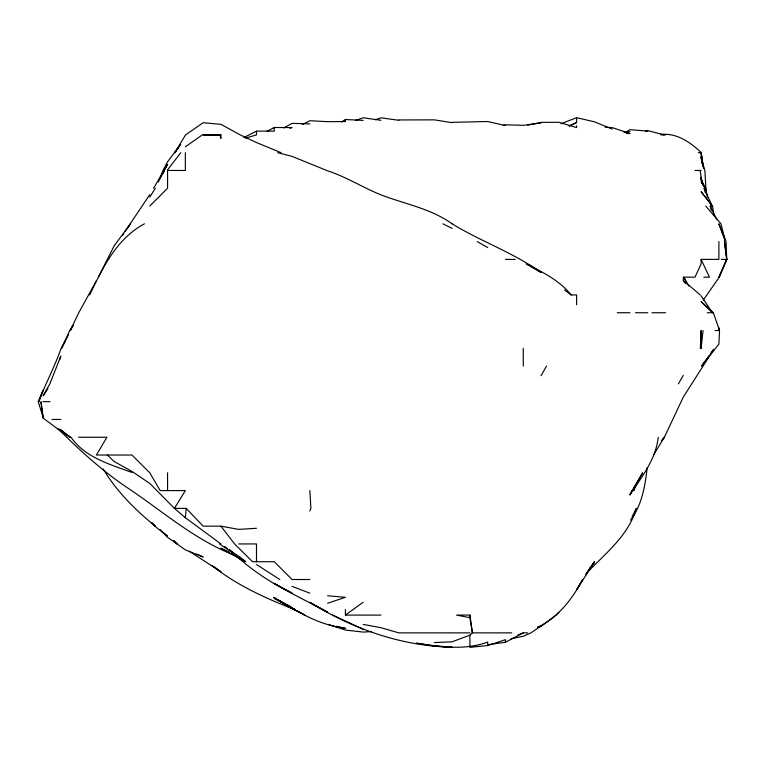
<?xml version="1.0" encoding="UTF-8"?>
<svg xmlns="http://www.w3.org/2000/svg" width="765" height="765" viewBox="0 0 765 765"><rect width="100%" height="100%" fill="white"/><g stroke="black" fill="none" stroke-linecap="round" stroke-linejoin="round"><path stroke-width="1.15" d="M700.386 348.314L701.103 330.528L701.103 348.314L700.386 348.314L701.103 348.238L703.073 330.528M220.913 543.944L185.35 517.714L186.22 508.381L174.41 508.381L149.777 483.423L131.991 471.422L114.205 461.534L107.349 455.022M647.2 467.568C645.096 485.966 642.045 504.919 630.561 520.104M658.244 437.236C655.806 459.22 642.026 476.844 629.968 494.458L642.629 472.808L629.968 495.022L631.89 490.594M634.778 487.257L633.803 490.594L637.369 482.218M59.852 359.407L60.856 356.06L49.84 383.887L43.069 395.878L47.908 388.496M43.069 417.241L38.25 401.663L38.757 401.663C45.403 383.867 54.516 367.143 60.856 348.993L68.544 334.716M38.757 401.663L43.069 390.16L38.25 401.663M158.451 181.974L163.012 170.461L167.564 161.778L178.532 147.224M309.844 511.058L310.915 508.381L309.844 490.594M725.048 240.497L718.89 223.82L726.071 241.606L726.731 259.392L719.243 277.179L703.198 300.215M726.731 259.392L718.957 277.179L726.75 259.392L724.455 241.606L726.731 259.392L721.28 259.392M89.715 294.955C102.625 267.731 116.634 238.718 144.442 223.82M162.878 173.607L163.873 171.513M98.379 277.179L114.205 245.766L130.461 223.82L127.21 228.764M632.091 516.844L636.327 508.381C628.381 535.969 605.172 553.477 586.382 573.406M65.398 340.989L61.611 348.314L69.711 330.528L72.933 325.46M159.923 178.838L167.564 164.389L153.574 188.247M96.428 280.698L78.642 312.962L70.303 330.528L73.277 325.46M541.046 375.72L546.526 366.1M678.373 383.887L683.317 375.386M653.578 455.022L664.374 437.236L683.317 397.054L713.755 349.299M122.448 235.677L123.672 233.698M124.905 231.728L149.777 194.587M149.777 197.121L155.352 188.247M180.129 144.929L174.908 152.684L185.541 134.898L203.136 122.754L220.913 124.322L240.239 134.898L256.485 142.558L281.061 152.684M180.052 144.929L174.764 152.684L177.585 149.051M587.941 571.092L594.395 561.73L576.609 589.882L582.576 579.516C572.459 598.976 557.695 617.843 537.709 627.357L541.046 625.98L530.986 632.865L523.26 636.231L511.03 638.804M585.531 574.773L594.395 562.428L589.375 568.72M708.964 355.801L701.534 366.1L718.89 344.097L719.54 330.528L713.334 312.742L701.103 301.544L712.454 312.742L713.334 312.742M710.322 353.927L713.018 350.188M167.564 169.878L180.769 152.684M661.457 440.984L664.374 437.236L661.419 440.984M558.823 612.268L556.126 615.089L541.046 626.296L537.709 627.529M149.777 206.034L167.564 188.247L167.564 170.461L185.35 170.461L185.35 152.684M434.338 642.571L452.115 641.787L469.901 635.18L472.407 632.865L511.795 632.865M345.407 609.581L345.407 615.089L363.193 602.208M185.35 146.775L202.314 134.898M625.388 132.575L629.968 129.667L647.754 131.121M341.458 121.989L345.407 119.522L363.193 120.392M283.691 127.965L292.058 123.375L309.844 123.863M488.797 644.599L505.474 642.208L523.26 632.865L527.735 632.865M267.176 131.188L274.272 127.487L292.058 127.583L289.83 128.271M274.272 127.487L274.272 131.15L256.485 131.121L243.949 137.537M302.519 124.475L309.844 120.727L327.63 121.673L345.407 121.549L345.407 119.522M569.294 126.034L576.609 122.524L576.609 117.676L594.395 121.798L612.182 129.075M569.294 125.823L576.609 122.524M518.029 634.96L523.26 632.865M561.051 123.748L576.609 117.676M355.419 120.497L363.193 117.781L380.98 120.296M375.424 119.751L380.98 117.829L398.766 120.277M327.63 603.231L345.407 597.302L327.63 595.763M469.901 647.324L487.688 645.564L505.474 639.674L505.474 642.208M245.374 138.197L256.485 134.898L256.485 131.121M537.709 627.223L541.046 626.296M434.338 646.004L416.552 643.164C440.009 646.922 464.814 650.556 487.688 642.074L487.688 645.564M503.246 125.317L505.474 124.81L523.26 125.307L541.046 122.983M645.526 131.111L647.754 130.614L664.116 134.898M527.707 125.164L541.046 122.371L558.823 122.285L576.609 127.573L576.609 125.804M624.039 132.288L629.968 131.666M660.884 134.458C676.69 132.804 690.087 142.051 701.103 152.445M256.485 528.28L238.699 529.39L220.913 526.157L203.136 526.157L186.22 508.381M371.494 631.603L363.193 632.081L345.407 630.044L328.74 624.498M452.115 122.333L487.688 121.52L505.474 125.565M203.136 134.898L220.913 134.898L220.913 138.455L219.995 134.898L203.136 134.669L220.913 134.898M660.884 134.898L665.54 134.898M698.302 152.684L701.103 152.684L703.618 168.243M695.012 170.461L701.103 170.461M711.421 210.48L710.236 206.034L712.55 206.034L713.764 214.927M505.474 259.392L515.199 259.392M687.525 284.494L683.795 277.179L694.974 277.179L701.103 263.963L701.103 259.392L718.89 259.392L718.89 241.606M703.81 277.179L709.461 277.179L701.103 259.392M564.494 289.945L571.111 294.955L576.609 294.955L576.609 304.738M617.24 312.742L629.968 312.742M635.533 312.742L647.754 312.742M651.962 312.742L665.54 312.742M707.309 312.742L711.919 312.742M715.141 330.528L718.89 330.528M43.069 401.663L50.031 401.663M52.01 419.45L60.856 419.45M78.642 437.236L106.89 437.236L96.428 455.022L131.991 455.022L149.777 472.808L160.181 490.594L185.35 490.594L174.41 508.381L185.35 517.714M238.699 543.944L256.485 543.944L256.485 561.73M309.844 579.516L292.058 579.516L274.272 561.73L252.593 561.73L234.587 543.944L220.913 526.157M345.407 615.089L380.98 615.089M469.901 615.089L456.533 615.089L469.901 617.671L472.407 632.865L469.901 615.089L469.901 617.671M469.901 632.865L398.766 632.865L380.98 627.711L363.193 624.403M398.766 119.942L434.338 119.866L452.115 122.668M626.411 133.445L629.968 133.531L612.182 127.592L605.067 127.258M436.71 646.062L452.115 647.171C401.453 646.205 352.627 628.792 309.844 602.313L327.63 612.172L292.058 593.573L274.272 583.427L292.058 593.191C268.964 582.012 247.678 567.372 229.337 549.413M336.514 626.229L345.407 628.333C328.156 626.114 311.795 619.727 296.935 610.814M277.762 152.684L292.058 156.385L327.63 170.815C346.268 176.916 362.859 187.549 380.98 194.874C404.924 204.045 430.829 208.549 452.105 223.82M131.991 472.454C110.141 464.508 84.877 457.394 71.049 437.236M295.386 609.629L292.058 608.366L295.328 609.715M292.058 586.353L309.844 593.171M234.52 555.275C196.557 540.616 165.24 513.564 131.991 490.824L131.676 490.594C104.48 473.066 80.545 451.111 57.7 428.419M295.175 609.839C265.943 598.421 236.548 585.244 212.01 565.469M363.193 629.327L332.651 615.089M196.854 554.032L203.136 557.025L185.35 549.911L176.945 543.944L173.818 540.865M442.925 223.82L452.115 228.362M229.29 552.34L220.913 548.209L243.241 560.764M526.397 263.925C542.662 272.158 559.483 280.363 571.111 294.955M289.964 606.712L274.272 598.316L294.984 609.753L273.526 597.302M296.983 610.814L304.853 615.089L292.058 608.682L274.272 597.771L292.058 607.515M452.115 223.829C481.022 241.52 513.411 252.651 541.046 272.493L530.174 266.249M477.197 241.606L487.688 247.525M526.224 263.982L528.194 265.12M256.485 564.522L279.847 579.516M239.588 556.824L245.766 561.73L219.45 543.944M189.299 551.23L220.913 571.799L214.678 567.104M224.661 546.583L227.473 548.553M229.337 549.872L238.699 556.461M66.918 434.558L60.856 429.863L69.5 437.236M68.649 435.897L70.38 437.236L60.856 431.317L43.069 418.034L40.956 401.663L43.069 416.772M683.317 277.179L683.317 280.554L700.291 294.955M59.201 429.356L60.856 430.877L59.278 429.242M173.99 540.865L177.212 543.944L167.564 537.355L160.229 529.61M164.303 533.215L167.564 536.341L154.798 526.157L151.929 523.031M152.149 523.031L155.314 526.157C135.233 509.92 116.529 491.331 103.237 469.002M705.741 206.034L720.955 223.82L725.172 240.497M712.55 206.034L701.103 191.69L712.196 206.034L704.077 188.247L705.349 192.694M683.317 280.554L685.411 283.433M701.103 295.797L712.454 312.742M683.795 277.179L688.777 286.062M703.609 186.019L701.103 178.188L701.103 179.526L705.521 188.247L701.103 181.812L705.617 188.247L707.395 197.141M710.236 206.034L716.853 219.632M701.103 179.526L703.111 184.977M702.806 165.842L701.103 157.762L704.852 170.461L706.21 192.99M702.949 166.005L701.103 155.964L702.356 163.777M701.103 177.241L702.088 182.749M700.214 170.461L701.505 180.626M701.103 152.684L702.853 166.024M701.247 152.684L702.853 165.728M718.89 328.089L719.157 330.528L718.89 327.965M523.26 348.314L523.26 366.1M469.901 635.18L469.901 646.798M167.564 472.808L167.564 490.594M43.069 416.456L43.069 418.034"/></g></svg>
